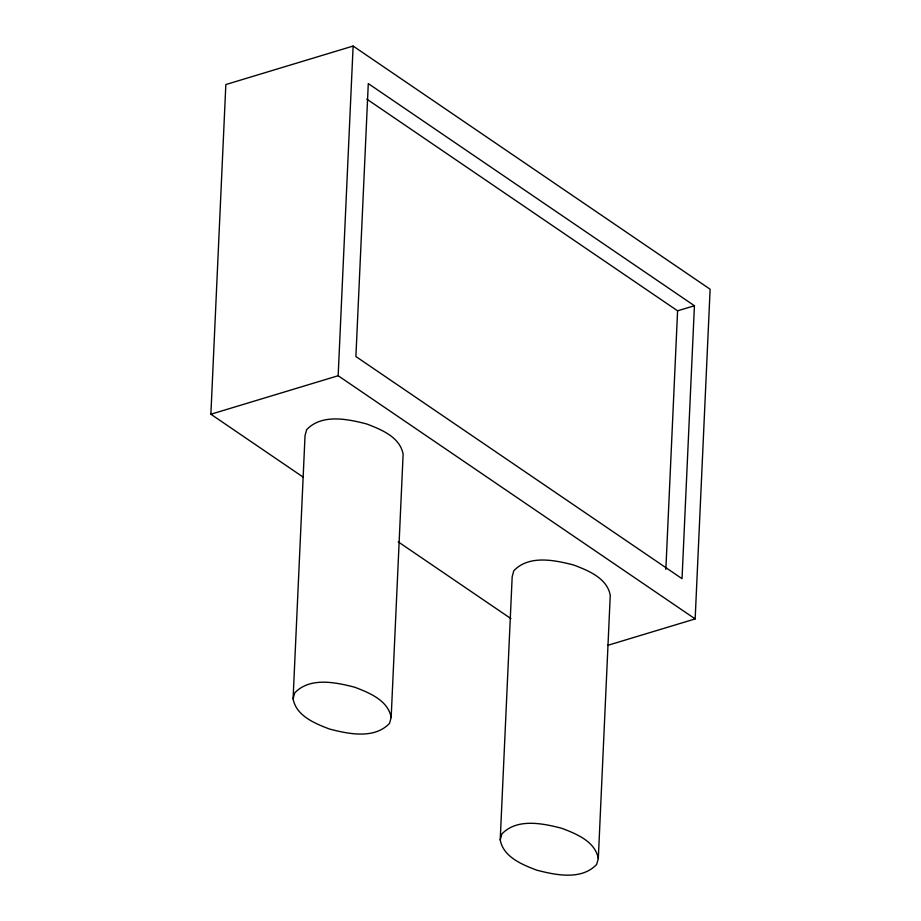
<?xml version="1.0" encoding="UTF-8"?>
<svg xmlns="http://www.w3.org/2000/svg" width="921" height="921" viewBox="0 0 921 921"><rect width="100%" height="100%" fill="white"/><g stroke="black" fill="none" stroke-linecap="round" stroke-linejoin="round"><path stroke-width="1.38" d="M303.377 477.251L210.874 414.231L225.841 84.548L353.123 46.05L710.126 289.229L695.159 618.912L607.561 645.402M293.085 698.82L305.035 435.552L306.693 429.623C321.936 413.598 347.631 419.032 366.708 423.971C381.213 429.508 399.99 437.061 403.122 454.191L391.172 717.459L389.514 723.388C374.26 739.413 348.564 733.979 329.499 729.029C314.994 723.492 296.205 715.951 293.085 698.82L294.743 692.891C309.986 676.854 335.681 682.288 354.758 687.239C369.252 692.776 388.04 700.317 391.172 717.459M695.159 618.912L338.157 375.733L353.123 46.05M500.218 839.906L512.18 576.65L513.826 570.721C529.08 554.684 554.776 560.118 573.841 565.068C588.346 570.606 607.135 578.146 610.255 595.288L598.305 858.545L596.647 864.474C581.404 880.511 555.708 875.077 536.632 870.126C522.138 864.589 503.35 857.048 500.218 839.906L501.876 833.977C517.118 817.952 542.814 823.386 561.891 828.324C576.396 833.873 595.173 841.414 598.305 858.545M665.848 569.397L677.591 310.826L366.88 99.169M694.422 305.737L682.035 578.676L355.897 356.531L368.285 83.581L694.422 305.737L677.591 310.826M210.874 414.231L338.157 375.733M398.263 541.882L510.948 618.624"/></g></svg>
